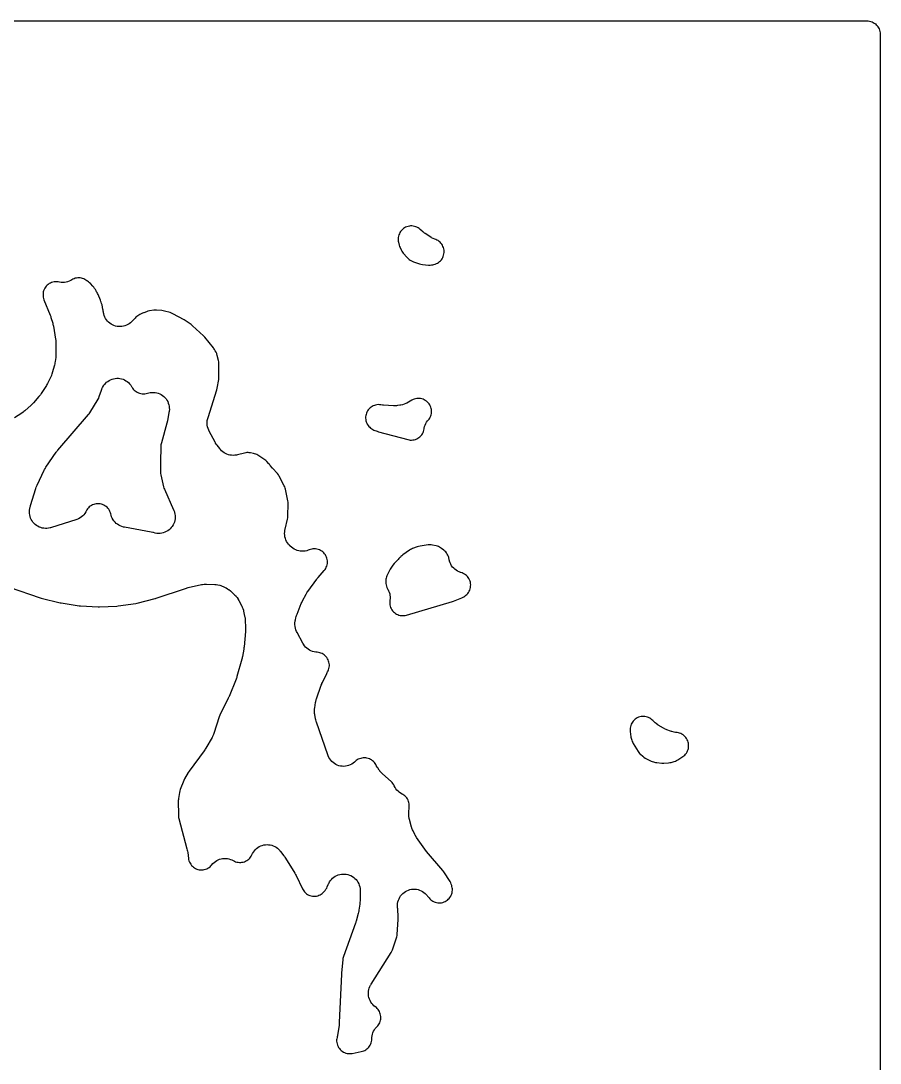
# Model space of a CAD drawing. Header units: millimetres. Extents: x 0 to 300, y 0 to 300.
# Drawn here: x 136.6 to 300.1, y 101.7 to 300.1 of the extents above; entities that cross this region are included whole.
import ezdxf

# ---------------------------------------------------------------- set-up
doc = ezdxf.new("R2010")
doc.units = ezdxf.units.MM
doc.layers.add('CUT', color=7, linetype='CONTINUOUS')

msp = doc.modelspace()

# ---------------------------------------------------------------- linework, layer by layer
at = {"layer": 'CUT'}
for points in [[(2.4114, 300.15), (297.5872, 300.15), (297.8933, 300.135), (298.1357, 300.099), (298.3734, 300.0395), (298.6041, 299.9569), (298.8256, 299.8521), (299.0358, 299.7262), (299.2326, 299.5802), (299.4142, 299.4156), (299.5787, 299.2341), (299.7247, 299.0373), (299.8507, 298.8271), (299.9554, 298.6056), (300.038, 298.3748), (300.0975, 298.1371), (300.1335, 297.8947), (300.1485, 297.5886), (300.1485, 297.0131), (300.1485, 2.4114)], [(134.376, 192.356), (140.2618, 190.3292), (140.4817, 190.2646), (144.0742, 189.3857), (144.2755, 189.3452), (147.6992, 188.8005), (147.9512, 188.7734), (151.3239, 188.5832), (151.5877, 188.5822), (154.8975, 188.7453), (155.135, 188.7684), (158.4843, 189.2565), (158.7353, 189.3063), (162.1832, 190.1761), (162.2198, 190.1856), (162.2265, 190.1874), (162.379, 190.2336), (167.9193, 192.1066), (168.1096, 192.1654), (168.2401, 192.2019), (168.4336, 192.2506), (171.0095, 192.8257), (171.1635, 192.8567), (171.1912, 192.8617), (171.4774, 192.9008), (171.7659, 192.9159), (171.794, 192.9161), (171.9511, 192.9145), (173.5303, 192.8643), (173.7259, 192.853), (173.7607, 192.8501), (174.1172, 192.8012), (174.4668, 192.7154), (174.5002, 192.7053), (174.6862, 192.6439), (174.9254, 192.5579), (175.1034, 192.4887), (175.1349, 192.4756), (175.4791, 192.3106), (175.5091, 192.2943), (175.6745, 192.1989), (175.9612, 192.0235), (176.1307, 191.9134), (176.1605, 191.893), (176.4806, 191.6463), (176.5079, 191.6227), (176.6575, 191.4868), (177.3576, 190.8153), (177.5012, 190.6698), (177.5261, 190.6432), (177.7672, 190.3553), (177.9756, 190.0428), (177.9942, 190.0114), (178.0933, 189.8327), (178.6578, 188.7461), (178.733, 188.5929), (178.7459, 188.5652), (178.8646, 188.2748), (178.9564, 187.9748), (178.964, 187.9453), (179.0027, 187.779), (179.1965, 186.8519), (179.2251, 186.6996), (179.2296, 186.6722), (179.2678, 186.3647), (179.2701, 186.337), (179.2796, 186.1823), (179.3457, 184.5574), (179.348, 184.3238), (179.3445, 184.1652), (179.3322, 183.9319), (179.0834, 180.9744), (179.0651, 180.8033), (179.0499, 180.6874), (179.0237, 180.5174), (178.775, 179.1166), (178.739, 178.9387), (178.7116, 178.8184), (178.667, 178.6424), (177.7426, 175.3352), (177.6804, 175.1345), (177.6344, 174.9995), (177.561, 174.8026), (176.2389, 171.5363), (176.1856, 171.4111), (176.1478, 171.3267), (176.0899, 171.2035), (174.5025, 167.9769), (174.3669, 167.6422), (173.352, 164.502), (173.2848, 164.3117), (173.2719, 164.2781), (173.1073, 163.9097), (173.0909, 163.8777), (172.9939, 163.7007), (171.8077, 161.6664), (171.6983, 161.4901), (171.6206, 161.3725), (171.5016, 161.2026), (168.6129, 157.3114), (168.4536, 157.0686), (167.7617, 155.8668), (167.6023, 155.5357), (166.9244, 153.8149), (166.8362, 153.5477), (166.7785, 153.2724), (166.6003, 152.0934), (166.5786, 151.8978), (166.5723, 151.7012), (166.593, 148.9067), (166.6037, 148.6933), (166.6326, 148.4817), (166.6794, 148.2733), (168.2227, 142.5599), (168.284, 142.2952), (168.3191, 142.1143), (168.3611, 141.8459), (168.4957, 140.719), (168.5368, 140.4766), (168.6016, 140.2393), (168.6893, 140.0096), (168.7992, 139.7897), (168.9302, 139.5815), (169.0809, 139.3873), (169.2501, 139.2088), (169.4359, 139.0478), (169.6367, 138.9058), (169.8504, 138.7843), (170.0751, 138.6843), (170.3085, 138.6068), (170.5483, 138.5527), (170.7924, 138.5224), (171.0382, 138.5162), (171.2834, 138.5342), (171.5257, 138.5762), (171.7627, 138.6418), (171.9921, 138.7304), (172.2116, 138.8411), (172.4193, 138.9728), (172.613, 139.1243), (172.7909, 139.294), (172.9097, 139.4321), (172.9098, 139.4319), (173.1652, 139.7294), (173.3835, 139.9391), (173.621, 140.1268), (173.8754, 140.2908), (174.1444, 140.4296), (174.4256, 140.5419), (174.7162, 140.6267), (175.0136, 140.6831), (175.3151, 140.7106), (175.6178, 140.7091), (175.9189, 140.6784), (176.2158, 140.619), (176.5055, 140.5312), (176.7855, 140.416), (177.132, 140.2327), (177.1331, 140.2348), (177.2546, 140.1706), (177.481, 140.0781), (177.7153, 140.0081), (177.9554, 139.9614), (178.1989, 139.9384), (178.4434, 139.9392), (178.6867, 139.9639), (178.9265, 140.0123), (179.1603, 140.0839), (179.386, 140.178), (179.6015, 140.2937), (179.8046, 140.4299), (179.9935, 140.5853), (180.1662, 140.7584), (180.3213, 140.9476), (180.457, 141.151), (180.5723, 141.3667), (180.7124, 141.6627), (180.8694, 141.9251), (181.0511, 142.171), (181.2558, 142.3981), (181.4816, 142.6042), (181.7263, 142.7874), (181.9877, 142.946), (182.2633, 143.0785), (182.5504, 143.1836), (182.8463, 143.2603), (183.1483, 143.3079), (183.4535, 143.3259), (183.7591, 143.3143), (184.062, 143.273), (184.3595, 143.2025), (184.6488, 143.1034), (184.927, 142.9768), (185.1917, 142.8237), (185.4402, 142.6456), (185.6702, 142.4442), (185.8998, 142.2001), (185.9209, 142.1753), (186.0358, 142.0337), (186.6664, 141.2167), (186.7853, 141.0537), (186.863, 140.941), (186.973, 140.7719), (188.7306, 137.9033), (188.8253, 137.7396), (188.8868, 137.6268), (188.9732, 137.4585), (190.1914, 134.929), (190.3099, 134.7113), (190.4493, 134.5065), (190.6083, 134.3164), (190.7854, 134.1431), (190.9787, 133.9881), (191.1865, 133.853), (191.4066, 133.7391), (191.6369, 133.6476), (191.8751, 133.5793), (192.1189, 133.535), (192.3659, 133.515), (192.6136, 133.5196), (192.8597, 133.5486), (193.1017, 133.6019), (193.3373, 133.6789), (193.5641, 133.7788), (193.7798, 133.9007), (193.9824, 134.0433), (194.17, 134.2053), (194.3405, 134.3851), (194.4924, 134.5809), (194.6738, 134.8401), (194.8155, 135.0679), (194.9321, 135.3096), (195.1057, 135.7254), (195.1812, 135.8943), (195.1954, 135.9241), (195.3568, 136.2235), (195.5302, 136.4808), (195.7281, 136.7197), (195.9485, 136.938), (196.1894, 137.1335), (196.4484, 137.3043), (196.723, 137.4487), (197.0105, 137.5654), (197.308, 137.6532), (197.6128, 137.7112), (197.9218, 137.739), (198.232, 137.7361), (198.5405, 137.7027), (198.8441, 137.6391), (199.14, 137.5458), (199.4253, 137.4239), (199.6972, 137.2744), (199.953, 137.0989), (200.1903, 136.899), (200.4067, 136.6767), (200.6002, 136.4342), (200.7688, 136.1738), (200.9109, 135.898), (201.0252, 135.6096), (201.1105, 135.3113), (201.166, 135.006), (201.1936, 134.6671), (201.1946, 134.634), (201.196, 134.449), (201.1636, 132.6064), (201.1529, 132.3812), (201.141, 132.2285), (201.1167, 132.0043), (200.9609, 130.881), (200.9163, 130.6252), (200.8801, 130.4528), (200.818, 130.2008), (200.4012, 128.7311), (200.3638, 128.6077), (200.337, 128.5242), (200.2955, 128.4021), (198.013, 122.0538), (197.951, 121.8559), (197.9056, 121.6536), (197.8771, 121.4481), (197.625, 118.8351), (197.6226, 118.8097), (197.6222, 118.8052), (197.6153, 118.6979), (197.2172, 109.4457), (197.2018, 109.2303), (197.187, 109.0844), (197.1591, 108.8701), (196.8678, 107.044), (196.84, 106.8904), (196.8344, 106.863), (196.7789, 106.6377), (196.7312, 106.3914), (196.7085, 106.1415), (196.7108, 105.8906), (196.7384, 105.6412), (196.7907, 105.3958), (196.8675, 105.1569), (196.9677, 104.9269), (197.0906, 104.7082), (197.2347, 104.5028), (197.3987, 104.3129), (197.5809, 104.1404), (197.7795, 103.987), (197.9924, 103.8543), (198.2176, 103.7437), (198.4528, 103.6561), (198.6955, 103.5926), (198.9434, 103.5537), (199.1939, 103.5399), (199.4445, 103.5512), (199.6928, 103.5876), (201.3976, 103.9257), (201.6318, 103.9841), (201.8593, 104.0647), (202.078, 104.167), (202.2858, 104.2898), (202.4808, 104.4321), (202.6611, 104.5925), (202.8252, 104.7696), (202.9713, 104.9617), (203.0983, 105.167), (203.2049, 105.3835), (203.2901, 105.6094), (203.3532, 105.8424), (203.3934, 106.0804), (203.4106, 106.3212), (203.4175, 106.6244), (203.454, 106.9278), (203.5199, 107.2262), (203.6144, 107.5168), (203.7366, 107.7969), (203.8855, 108.0638), (204.0596, 108.315), (204.2572, 108.5481), (204.3521, 108.6402), (204.5178, 108.8174), (204.6655, 109.0098), (204.7939, 109.2155), (204.9018, 109.4328), (204.988, 109.6595), (205.0519, 109.8935), (205.0929, 110.1325), (205.1104, 110.3745), (205.1045, 110.6169), (205.0751, 110.8577), (205.0224, 111.0945), (204.9471, 111.325), (204.8498, 111.5472), (204.7314, 111.7589), (204.5931, 111.9581), (204.4361, 112.143), (204.2619, 112.3118), (204.0722, 112.463), (204.0697, 112.4648), (203.814, 112.6707), (203.5959, 112.8844), (203.3995, 113.1183), (203.2267, 113.3701), (203.0791, 113.6374), (202.9582, 113.9179), (202.8651, 114.2087), (202.8006, 114.5072), (202.7653, 114.8106), (202.7597, 115.1159), (202.7837, 115.4204), (202.8371, 115.7211), (202.9194, 116.0151), (203.0298, 116.2999), (203.1806, 116.5987), (203.1967, 116.627), (203.2903, 116.7832), (207.0983, 122.7987), (207.2401, 123.0546), (207.3509, 123.3253), (208.1228, 125.5771), (208.1847, 125.7872), (208.2279, 126.0018), (208.2522, 126.2194), (208.4448, 129.0726), (208.4448, 129.4105), (208.3223, 131.2116), (208.3188, 131.2577), (208.3022, 131.449), (208.2996, 131.4887), (208.2942, 131.83), (208.3201, 132.1403), (208.3765, 132.4466), (208.463, 132.7457), (208.5786, 133.0348), (208.7223, 133.3111), (208.8925, 133.5718), (209.0878, 133.8144), (209.306, 134.0365), (209.5452, 134.236), (209.8029, 134.4108), (210.0766, 134.5592), (210.3637, 134.6799), (210.6613, 134.7715), (210.9665, 134.8333), (211.2763, 134.8646), (211.5877, 134.8651), (211.8976, 134.8348), (212.203, 134.774), (212.5009, 134.6833), (212.7884, 134.5636), (213.0626, 134.416), (213.3209, 134.242), (213.5607, 134.0433), (213.8007, 133.8007), (213.8228, 133.7759), (213.9433, 133.6346), (214.0253, 133.5333), (214.1404, 133.3836), (214.1974, 133.3056), (214.198, 133.306), (214.2933, 133.1749), (214.4545, 132.9933), (214.6324, 132.8282), (214.8256, 132.6812), (215.0321, 132.5536), (215.25, 132.4466), (215.4773, 132.3612), (215.7117, 132.2983), (215.9512, 132.2585), (216.1934, 132.242), (216.436, 132.2491), (216.6769, 132.2797), (216.9136, 132.3336), (217.144, 132.4101), (217.3658, 132.5086), (217.5771, 132.6282), (217.7758, 132.7677), (217.96, 132.9258), (218.128, 133.101), (218.2782, 133.2917), (218.4092, 133.4961), (218.5198, 133.7122), (218.6089, 133.938), (218.6757, 134.1714), (218.7195, 134.4102), (218.7399, 134.6521), (218.7368, 134.8948), (218.7102, 135.1361), (218.6603, 135.3737), (218.607, 135.5778), (218.5292, 135.823), (218.4266, 136.059), (218.3003, 136.2832), (217.1205, 138.1463), (216.906, 138.4364), (213.8094, 142.0468), (213.6922, 142.1905), (213.6151, 142.29), (213.5052, 142.4392), (211.9187, 144.7088), (211.8372, 144.8303), (211.8231, 144.8523), (211.6748, 145.1043), (211.6624, 145.1274), (211.5957, 145.2575), (211.2445, 145.9769), (211.1718, 146.1352), (211.1594, 146.1638), (211.0364, 146.4895), (211.0268, 146.5191), (210.9767, 146.6859), (210.5873, 148.1025), (210.5385, 148.3012), (210.5307, 148.3368), (210.4712, 148.708), (210.4524, 149.0835), (210.4526, 149.12), (210.4591, 149.3245), (210.5334, 150.5802), (210.5357, 150.8309), (210.5128, 151.0806), (210.4651, 151.3267), (210.3929, 151.5668), (210.297, 151.7985), (210.1784, 152.0194), (210.0383, 152.2273), (209.878, 152.4202), (209.6993, 152.596), (209.5038, 152.753), (209.2936, 152.8897), (209.1478, 152.9649), (209.1484, 152.9662), (209.1466, 152.9672), (208.8613, 153.1311), (208.6164, 153.3048), (208.3892, 153.501), (208.1817, 153.718), (207.9959, 153.9538), (207.8334, 154.2063), (207.6825, 154.4987), (207.6811, 154.5018), (207.5628, 154.7292), (207.4218, 154.9432), (207.2596, 155.1416), (207.078, 155.3225), (205.4418, 156.7924), (205.2786, 156.9481), (205.2504, 156.9767), (204.9537, 157.316), (204.9291, 157.3477), (204.7966, 157.5302), (204.5261, 157.927), (204.4295, 158.0761), (204.4129, 158.1032), (204.2416, 158.4143), (204.2407, 158.4161), (204.24, 158.4158), (204.1664, 158.5655), (204.0399, 158.7703), (203.8943, 158.962), (203.731, 159.1388), (203.5514, 159.2991), (203.3572, 159.4413), (203.1503, 159.5642), (202.9324, 159.6667), (202.7058, 159.7477), (202.4724, 159.8066), (202.2344, 159.8427), (201.994, 159.8558), (201.7535, 159.8457), (201.5151, 159.8125), (201.281, 159.7566), (201.0534, 159.6783), (200.8343, 159.5786), (200.6258, 159.4583), (200.4299, 159.3184), (200.2483, 159.1604), (200.0826, 159.0015), (199.8349, 158.8076), (199.5691, 158.6393), (199.2877, 158.4985), (198.9937, 158.3865), (198.69, 158.3044), (198.3796, 158.2531), (198.0656, 158.2331), (197.7512, 158.2445), (197.4396, 158.2873), (197.1337, 158.3611), (196.8368, 158.465), (196.5517, 158.5981), (196.2813, 158.759), (196.0284, 158.9461), (195.7954, 159.1575), (195.5848, 159.3912), (195.3985, 159.6447), (195.2385, 159.9156), (195.0937, 160.2286), (195.0811, 160.2597), (195.0153, 160.4354), (192.8583, 166.6652), (192.8155, 166.7966), (192.8082, 166.8203), (192.7373, 167.0874), (192.7318, 167.1116), (192.7038, 167.2469), (192.5387, 168.1248), (192.5117, 168.2883), (192.5075, 168.3177), (192.4778, 168.6209), (192.4753, 168.8989), (192.4995, 169.2026), (192.5031, 169.2321), (192.5272, 169.396), (192.7002, 170.418), (192.7303, 170.575), (192.7362, 170.603), (192.8163, 170.9125), (192.8246, 170.9399), (192.8744, 171.0918), (193.7812, 173.669), (193.8575, 173.8678), (193.9132, 174.0013), (194.0007, 174.1955), (194.8322, 175.9084), (194.9198, 176.0777), (194.9975, 176.2189), (194.9968, 176.2193), (195.0928, 176.4038), (195.183, 176.6274), (195.2513, 176.8587), (195.2969, 177.0954), (195.3196, 177.3355), (195.319, 177.5766), (195.2952, 177.8166), (195.2483, 178.0531), (195.1789, 178.284), (195.0876, 178.5072), (194.9752, 178.7205), (194.8428, 178.922), (194.6916, 179.1098), (194.523, 179.2822), (194.3385, 179.4375), (194.14, 179.5743), (193.9292, 179.6914), (193.7081, 179.7876), (193.4788, 179.8621), (193.2434, 179.9141), (193.004, 179.9432), (192.7158, 179.9642), (192.4059, 180.0184), (192.1029, 180.1032), (191.8099, 180.2179), (191.5298, 180.3613), (191.2655, 180.5319), (191.0195, 180.7282), (190.7944, 180.948), (190.5924, 181.1892), (190.3984, 181.4744), (190.381, 181.5031), (190.2874, 181.6657), (189.1802, 183.707), (189.0917, 183.881), (189.0767, 183.9124), (188.9393, 184.2439), (188.8461, 184.5576), (188.7861, 184.8793), (188.7598, 185.2056), (188.7675, 185.5328), (188.8133, 185.8886), (188.8195, 185.9229), (188.8594, 186.114), (188.9541, 186.5148), (189.0265, 186.778), (189.0821, 186.9547), (189.1735, 187.2119), (189.9816, 189.2491), (190.0605, 189.4336), (190.1175, 189.5573), (190.2061, 189.7373), (190.8762, 191.0099), (190.9458, 191.1361), (190.9587, 191.1585), (191.1122, 191.4025), (191.1268, 191.4238), (191.2104, 191.5411), (192.9357, 193.8662), (193.0281, 193.9855), (193.0925, 194.0654), (193.1896, 194.1809), (194.3426, 195.4984), (194.4971, 195.6939), (194.6315, 195.9038), (194.7442, 196.126), (194.8343, 196.3583), (194.9008, 196.5985), (194.9431, 196.8441), (194.9607, 197.0927), (194.9535, 197.3418), (194.9215, 197.5889), (194.8651, 197.8316), (194.7847, 198.0675), (194.6813, 198.2943), (194.5559, 198.5096), (194.4096, 198.7113), (194.2439, 198.8975), (194.0606, 199.0663), (193.8614, 199.216), (193.6482, 199.3451), (193.4233, 199.4523), (193.1887, 199.5366), (192.947, 199.5972), (192.7004, 199.6333), (192.4515, 199.6448), (192.2027, 199.6314), (191.9564, 199.5933), (191.7151, 199.5309), (191.4813, 199.4447), (191.2958, 199.3657), (191.0055, 199.274), (190.7076, 199.2108), (190.405, 199.1767), (190.1006, 199.172), (189.7971, 199.1968), (189.4975, 199.2508), (189.2044, 199.3336), (188.9208, 199.4443), (188.6492, 199.5819), (188.3674, 199.7608), (188.3635, 199.7635), (188.1034, 199.9648), (187.8844, 200.166), (187.8653, 200.185), (187.7608, 200.2932), (187.7077, 200.3505), (187.5849, 200.4896), (187.5636, 200.515), (187.3575, 200.7869), (187.195, 201.0522), (187.0594, 201.3324), (186.9523, 201.6245), (186.8745, 201.9258), (186.8268, 202.2334), (186.8099, 202.5441), (186.8237, 202.855), (186.8724, 203.1926), (186.8787, 203.2251), (186.9188, 203.4064), (187.3762, 205.2564), (187.4293, 205.5411), (187.4491, 205.8301), (187.4747, 208.2564), (187.4628, 208.5282), (187.4214, 208.797), (186.9592, 210.9957), (186.9031, 211.2137), (186.8275, 211.4258), (186.7332, 211.6301), (185.7919, 213.4497), (185.6356, 213.7114), (185.4486, 213.9521), (184.5177, 215.0106), (184.0856, 215.531), (183.9041, 215.7272), (183.8319, 215.7903), (183.4163, 216.2628), (183.2471, 216.4373), (183.0617, 216.5945), (182.862, 216.733), (181.7002, 217.4575), (181.507, 217.5664), (181.3049, 217.6577), (181.0956, 217.7308), (180.8805, 217.785), (180.3116, 217.9019), (180.0898, 217.9372), (179.8657, 217.9524), (179.6411, 217.9475), (179.4179, 217.9224), (179.1978, 217.8774), (177.8518, 217.5384), (177.6755, 217.4985), (177.6439, 217.4922), (177.3155, 217.4424), (177.0129, 217.4261), (176.7101, 217.439), (176.41, 217.4809), (176.1154, 217.5516), (175.8288, 217.6502), (175.5532, 217.776), (175.2909, 217.9277), (175.0444, 218.104), (174.816, 218.3032), (174.5879, 218.5445), (174.5668, 218.569), (174.4525, 218.709), (173.9488, 219.3569), (173.8514, 219.488), (173.8345, 219.5118), (173.6574, 219.7859), (173.6426, 219.8111), (173.5632, 219.9537), (172.4582, 222.042), (172.375, 222.2091), (172.3609, 222.2393), (172.2314, 222.5568), (172.1427, 222.8568), (172.0842, 223.1642), (172.0565, 223.4758), (172.06, 223.7887), (172.0945, 224.0996), (172.166, 224.435), (172.1746, 224.4672), (172.227, 224.6463), (173.9084, 229.903), (173.9918, 230.245), (174.2693, 231.8747), (174.2969, 232.0951), (174.3047, 232.3172), (174.2806, 234.9612), (174.2628, 235.2369), (174.2147, 235.5089), (173.9883, 236.4751), (173.9007, 236.767), (173.8821, 236.8178), (173.7639, 237.0886), (173.6147, 237.3436), (173.548, 237.4434), (173.5284, 237.4762), (173.4599, 237.5961), (173.3572, 237.7607), (173.2421, 237.9169), (171.6523, 239.9068), (171.5203, 240.059), (171.3764, 240.2001), (169.2529, 242.1215), (169.0051, 242.3186), (167.906, 243.0848), (167.6728, 243.229), (165.5397, 244.3916), (165.2848, 244.5124), (165.018, 244.6037), (163.9332, 244.9077), (163.6885, 244.9632), (163.4395, 244.9939), (162.4212, 245.0678), (162.1565, 245.073), (161.8927, 245.0501), (161.0633, 244.9337), (160.7775, 244.8764), (160.5003, 244.7863), (159.9917, 244.5874), (159.9773, 244.5829), (159.7523, 244.5007), (159.5361, 244.3973), (159.5176, 244.3862), (159.511, 244.3832), (159.2748, 244.2422), (158.6727, 243.8365), (158.5079, 243.7153), (158.3535, 243.581), (158.2106, 243.4346), (157.8571, 243.0413), (157.7331, 242.9099), (157.7104, 242.887), (157.4658, 242.6626), (157.2239, 242.4803), (156.9656, 242.3221), (156.6934, 242.1895), (156.4096, 242.0837), (156.1169, 242.0057), (155.8181, 241.9562), (155.516, 241.9356), (155.2132, 241.9443), (154.9127, 241.982), (154.6172, 242.0484), (154.3295, 242.1429), (154.0522, 242.2647), (153.7879, 242.4126), (153.5391, 242.5853), (153.308, 242.781), (153.0968, 242.9981), (152.9075, 243.2345), (152.7418, 243.488), (152.6012, 243.7563), (152.4871, 244.0369), (152.3922, 244.355), (152.3845, 244.3863), (152.3455, 244.5627), (152.3078, 244.7549), (152.3027, 244.7961), (152.2439, 245.1084), (152.2207, 245.1991), (152.0519, 246.0601), (151.9861, 246.3209), (151.8925, 246.5732), (151.8181, 246.745), (151.7497, 246.9532), (151.3033, 248.0562), (151.2213, 248.2376), (151.1252, 248.4118), (151.018, 248.5892), (150.9222, 248.7844), (150.7986, 248.9856), (150.695, 249.1233), (150.6311, 249.229), (150.4893, 249.4387), (150.3271, 249.6329), (149.8761, 250.1206), (149.6917, 250.3004), (149.4897, 250.4603), (149.2724, 250.5985), (149.1992, 250.64), (149.1882, 250.649), (148.9984, 250.791), (148.7959, 250.9143), (148.5826, 251.0179), (148.3606, 251.1008), (148.1316, 251.1623), (147.8979, 251.2019), (147.6614, 251.2191), (147.4244, 251.2139), (147.189, 251.1862), (146.9572, 251.1363), (146.7312, 251.0648), (146.513, 250.9721), (146.3045, 250.8592), (146.0921, 250.7307), (145.8062, 250.5934), (145.5113, 250.4864), (145.2073, 250.4093), (144.897, 250.3629), (144.5837, 250.3477), (144.2705, 250.3637), (143.9603, 250.4109), (143.9422, 250.4155), (143.6968, 250.4654), (143.4477, 250.4905), (143.1974, 250.4906), (142.9482, 250.4656), (142.7029, 250.4158), (142.4637, 250.3418), (142.2332, 250.2441), (142.0135, 250.124), (141.807, 249.9824), (141.6157, 249.8209), (141.4415, 249.6411), (141.2861, 249.4447), (141.1512, 249.2338), (141.0381, 249.0105), (140.9478, 248.7769), (140.8814, 248.5356), (140.8394, 248.2887), (140.8224, 248.0389), (140.8304, 247.7887), (140.8634, 247.5405), (140.921, 247.2969), (141.0028, 247.0602), (142.1788, 244.1384), (142.2416, 243.971), (142.2815, 243.8563), (142.3362, 243.6861), (142.663, 242.5801), (142.7183, 242.3711), (142.7517, 242.2282), (142.7948, 242.0164), (143.2184, 239.5772), (143.2426, 239.4178), (143.2463, 239.3892), (143.274, 239.068), (143.2752, 239.0392), (143.2787, 238.878), (143.2787, 236.7291), (143.2706, 236.4829), (143.2596, 236.316), (143.2353, 236.0709), (143.1351, 235.3125), (143.0916, 235.0537), (143.056, 234.8792), (142.9945, 234.6241), (142.5876, 233.1619), (142.5422, 233.0112), (142.5335, 232.9844), (142.424, 232.6894), (142.4131, 232.6634), (142.3492, 232.5196), (141.6957, 231.1293), (141.578, 230.8996), (141.4927, 230.7465), (141.3594, 230.5254), (140.4884, 229.1876), (140.3325, 228.9661), (140.2214, 228.8197), (140.05, 228.61), (139.0066, 227.4242), (138.8425, 227.2493), (138.7273, 227.1342), (138.5524, 226.9701), (137.3729, 225.933), (137.1644, 225.7625), (137.0189, 225.6521), (136.7988, 225.497), (135.3715, 224.5668)]]:
    msp.add_lwpolyline(points, dxfattribs=at)
for points in [[(210.0629, 260.9489), (209.8338, 260.8518), (209.6155, 260.7323), (209.4101, 260.5917), (209.2198, 260.4315), (209.0463, 260.2531), (208.8914, 260.0583), (208.7567, 259.8491), (208.6434, 259.6275), (208.5527, 259.3958), (208.4855, 259.1562), (208.4424, 258.9111), (208.4239, 258.6629), (208.423, 258.6234), (208.4264, 258.4179), (208.4467, 258.2133), (208.4837, 258.0111), (208.6063, 257.4685), (208.6768, 257.218), (208.7729, 256.9762), (208.972, 256.5428), (209.0855, 256.3245), (209.22, 256.1184), (209.3741, 255.9266), (210.13, 255.0749), (210.3049, 254.8966), (210.4967, 254.7367), (210.7036, 254.5967), (210.8545, 254.5052), (211.09, 254.3791), (211.3376, 254.2789), (212.4457, 253.8978), (212.7351, 253.8173), (213.032, 253.7722), (214.2162, 253.6643), (214.4823, 253.6544), (214.7481, 253.6727), (215.0103, 253.7193), (215.229, 253.7703), (215.4636, 253.8371), (215.6905, 253.9265), (215.9076, 254.0376), (216.1129, 254.1694), (216.3043, 254.3205), (216.4801, 254.4895), (216.6386, 254.6748), (216.7783, 254.8748), (216.8979, 255.0873), (216.9961, 255.3105), (217.0722, 255.5423), (217.1253, 255.7803), (217.1549, 256.0224), (217.1609, 256.2662), (217.143, 256.5094), (217.1015, 256.7498), (217.0368, 256.9849), (216.9496, 257.2126), (216.8405, 257.4308), (216.7107, 257.6372), (216.5614, 257.8301), (216.394, 258.0075), (216.2101, 258.1677), (216.0115, 258.3092), (215.8001, 258.4308), (215.5778, 258.5311), (215.4085, 258.5884), (215.4085, 258.5886), (215.4065, 258.5892), (215.0915, 258.7135), (214.7903, 258.8682), (214.7617, 258.8846), (214.6045, 258.9806), (213.5606, 259.6533), (213.4272, 259.7433), (213.4037, 259.7599), (213.1493, 259.9567), (213.1272, 259.9753), (213.0066, 260.0817), (212.6164, 260.4409), (212.4252, 260.6001), (212.2191, 260.7395), (212.0001, 260.8578), (211.7705, 260.9536), (211.5324, 261.0262), (211.2884, 261.0748), (211.0407, 261.0988), (210.7918, 261.0981), (210.5443, 261.0727), (210.3005, 261.0228)], [(139.7136, 211.7649), (141.0404, 214.5884), (141.1092, 214.7273), (141.1221, 214.7519), (141.2765, 215.0204), (141.2913, 215.0439), (141.3767, 215.1732), (143.3405, 218.0154), (143.4579, 218.1761), (143.5406, 218.2831), (143.6664, 218.4374), (149.4803, 225.1908), (149.6064, 225.3499), (149.7192, 225.5188), (151.2981, 228.1039), (151.4315, 228.3529), (151.5359, 228.6153), (151.9549, 229.8704), (152.0168, 230.0417), (152.0286, 230.072), (152.1649, 230.3778), (152.3157, 230.6434), (152.4916, 230.8931), (152.6909, 231.1246), (152.9117, 231.3356), (153.152, 231.5242), (153.4094, 231.6887), (153.6815, 231.8273), (153.9658, 231.939), (154.2596, 232.0225), (154.5601, 232.0771), (154.8645, 232.1023), (155.1699, 232.0979), (155.4734, 232.0639), (155.7722, 232.0006), (156.0635, 231.9086), (156.3444, 231.7887), (156.6124, 231.6422), (156.8649, 231.4704), (157.0996, 231.2749), (157.3142, 231.0575), (157.5067, 230.8204), (157.6753, 230.5657), (157.7273, 230.4676), (157.8537, 230.2552), (158.0006, 230.0563), (158.1663, 229.8729), (158.3493, 229.7068), (158.5478, 229.5596), (158.76, 229.4326), (158.9836, 229.3273), (159.2165, 229.2445), (159.4564, 229.1852), (159.7011, 229.1498), (159.948, 229.1388), (160.1948, 229.1522), (160.4391, 229.1899), (160.6785, 229.2515), (160.9373, 229.332), (161.239, 229.3943), (161.5454, 229.4267), (161.8535, 229.429), (162.1604, 229.4012), (162.4631, 229.3434), (162.7586, 229.2563), (163.0442, 229.1407), (163.3172, 228.9977), (163.5748, 228.8287), (163.8146, 228.6353), (164.0344, 228.4193), (164.232, 228.1829), (164.4055, 227.9283), (164.5532, 227.6579), (164.6738, 227.3743), (164.766, 227.0803), (164.8291, 226.7787), (164.8623, 226.4724), (164.8654, 226.1643), (164.8357, 225.8279), (164.8312, 225.7953), (164.8016, 225.614), (164.4978, 224), (164.4637, 223.8385), (164.4381, 223.7293), (164.397, 223.5694), (163.3505, 219.8477), (163.3011, 219.6377), (163.27, 219.4242), (163.2574, 219.2088), (163.2471, 218.5281), (163.1566, 216.7263), (163.1637, 216.3743), (163.2073, 215.8948), (163.1833, 214.3109), (163.197, 214.0095), (163.2468, 213.7119), (163.7697, 211.4422), (163.8366, 211.2058), (163.9263, 210.9771), (165.6785, 207.0852), (165.7497, 206.9161), (165.7617, 206.8856), (165.8694, 206.5659), (165.9388, 206.2661), (165.9784, 205.9609), (165.9881, 205.6533), (165.9677, 205.3462), (165.9173, 205.0426), (165.8375, 204.7454), (165.7291, 204.4574), (165.593, 204.1813), (165.4305, 203.9199), (165.2433, 203.6757), (165.0332, 203.4509), (164.802, 203.2477), (164.5521, 203.0681), (164.2859, 202.9137), (164.0058, 202.7862), (163.7146, 202.6866), (163.4151, 202.6159), (163.1101, 202.5749), (162.8025, 202.5639), (162.4954, 202.583), (162.1915, 202.632), (161.8654, 202.718), (161.7966, 202.7398), (161.7469, 202.7557), (161.429, 202.8348), (156.3425, 203.7514), (156.1632, 203.7883), (156.1313, 203.7956), (155.8076, 203.8873), (155.5219, 203.9993), (155.2484, 204.1386), (154.9898, 204.304), (154.7485, 204.4937), (154.5269, 204.7061), (154.3271, 204.939), (154.1509, 205.1904), (154.0001, 205.4577), (153.876, 205.7384), (153.7799, 206.0299), (153.7238, 206.2797), (153.658, 206.5173), (153.5691, 206.7473), (153.4579, 206.9675), (153.3256, 207.1756), (153.1735, 207.3697), (153.0029, 207.5478), (152.8157, 207.7083), (152.6135, 207.8495), (152.3984, 207.9701), (152.1725, 208.069), (151.9379, 208.1451), (151.697, 208.1977), (151.452, 208.2264), (151.2055, 208.2307), (150.9597, 208.2108), (150.717, 208.1667), (150.4799, 208.099), (150.2506, 208.0082), (150.0314, 207.8952), (149.8244, 207.7613), (149.6316, 207.6075), (149.4548, 207.4355), (149.2959, 207.247), (149.1563, 207.0437), (149.0374, 206.8276), (148.9575, 206.6638), (148.7893, 206.3926), (148.5944, 206.1398), (148.3749, 205.9081), (148.1331, 205.6998), (147.8714, 205.5171), (147.5925, 205.3619), (147.2711, 205.2236), (147.2392, 205.2118), (147.0591, 205.1501), (142.4119, 203.6884), (142.2378, 203.6382), (142.2065, 203.63), (141.8807, 203.5612), (141.5788, 203.5274), (141.275, 203.5229), (140.9722, 203.5478), (140.6732, 203.6017), (140.3808, 203.6842), (140.0978, 203.7946), (139.8267, 203.9318), (139.5701, 204.0944), (139.3304, 204.2811), (139.1098, 204.49), (138.9105, 204.7193), (138.7341, 204.9667), (138.5825, 205.2299), (138.457, 205.5066), (138.3587, 205.7941), (138.2887, 206.0897), (138.2475, 206.3907), (138.2356, 206.6943), (138.253, 206.9976), (138.2995, 207.2978), (138.3821, 207.6205), (138.3962, 207.6662), (138.4354, 207.7858), (138.4473, 207.8217), (138.4618, 207.8673), (139.459, 211.1065), (139.5454, 211.3556), (139.6099, 211.5225)], [(202.7283, 226.1014), (202.5904, 225.9007), (202.4727, 225.6876), (202.3762, 225.464), (202.302, 225.2322), (202.2507, 224.9942), (202.2227, 224.7523), (202.2184, 224.5089), (202.2379, 224.2662), (202.2808, 224.0265), (202.3469, 223.7922), (202.4354, 223.5654), (202.5456, 223.3482), (202.6763, 223.1429), (202.8264, 222.9512), (202.9945, 222.775), (203.1789, 222.616), (203.3779, 222.4757), (203.5896, 222.3555), (203.812, 222.2564), (204.4127, 222.023), (204.6625, 221.9408), (210.2365, 220.4266), (210.48, 220.3734), (210.7276, 220.3446), (210.9769, 220.3407), (211.2253, 220.3615), (211.4704, 220.4071), (211.7097, 220.4768), (211.9409, 220.5699), (212.1617, 220.6857), (212.3698, 220.8228), (212.5633, 220.9801), (212.7401, 221.1557), (212.8986, 221.3482), (213.0371, 221.5554), (213.1543, 221.7754), (213.249, 222.006), (213.3202, 222.2449), (213.3673, 222.4897), (213.3844, 222.6103), (213.4565, 222.908), (213.5573, 223.1973), (213.6857, 223.4754), (213.8406, 223.7397), (214.0205, 223.9877), (214.1361, 224.1183), (214.2875, 224.3068), (214.42, 224.5091), (214.5323, 224.7232), (214.6234, 224.9471), (214.6925, 225.1788), (214.7388, 225.4161), (214.762, 225.6568), (214.7618, 225.8986), (214.7383, 226.1392), (214.6917, 226.3765), (214.6223, 226.6081), (214.531, 226.8319), (214.4184, 227.0459), (214.2856, 227.248), (214.134, 227.4363), (213.9649, 227.6091), (213.7799, 227.7647), (213.5807, 227.9018), (213.3692, 228.0189), (213.1474, 228.1151), (212.9173, 228.1894), (212.6811, 228.2412), (212.441, 228.2699), (212.1993, 228.2752), (211.9582, 228.2572), (211.72, 228.216), (211.4868, 228.1519), (211.261, 228.0657), (211.0445, 227.958), (210.0362, 227.394), (209.8766, 227.3098), (209.8477, 227.2954), (209.544, 227.1621), (209.2566, 227.0676), (208.933, 226.9948), (208.9012, 226.9893), (208.7228, 226.9625), (208.2776, 226.9066), (208.1087, 226.8892), (208.0785, 226.8868), (207.7393, 226.8752), (207.7089, 226.8755), (207.5393, 226.8812), (205.6535, 226.9871), (205.4748, 227.0015), (205.4429, 227.0048), (205.0952, 227.058), (204.853, 227.083), (204.6095, 227.0844), (204.3671, 227.0621), (204.1279, 227.0163), (203.8944, 226.9474), (203.6687, 226.8562), (203.4529, 226.7434), (203.2491, 226.6102), (203.0592, 226.4578), (202.8851, 226.2877)], [(206.8115, 189.2018), (206.8455, 188.9581), (206.9032, 188.7188), (206.9842, 188.4865), (207.0877, 188.2632), (207.2126, 188.0511), (207.3578, 187.8524), (207.5217, 187.6689), (207.703, 187.5024), (207.8997, 187.3545), (208.11, 187.2267), (208.3319, 187.1202), (208.5632, 187.036), (208.8016, 186.975), (209.0449, 186.9377), (209.2906, 186.9245), (209.5365, 186.9356), (209.78, 186.9707), (210.019, 187.0296), (218.7347, 189.6406), (218.9285, 189.7074), (220.5334, 190.3356), (220.811, 190.4644), (220.9087, 190.5172), (221.1219, 190.6465), (221.3211, 190.7965), (221.5044, 190.9656), (221.6699, 191.1521), (221.8161, 191.3541), (221.9414, 191.5697), (222.0446, 191.7967), (222.1246, 192.0329), (222.1808, 192.2759), (222.2124, 192.5232), (222.2193, 192.7725), (222.2012, 193.0212), (222.1585, 193.2669), (222.0916, 193.5071), (222.001, 193.7395), (221.8877, 193.9616), (221.7529, 194.1714), (221.5978, 194.3667), (221.4241, 194.5456), (221.2334, 194.7063), (221.0276, 194.8471), (220.8088, 194.9668), (220.5792, 195.0641), (220.3411, 195.138), (220.2989, 195.1489), (220.0071, 195.2553), (219.7273, 195.3901), (219.4621, 195.5517), (219.2141, 195.7388), (218.9859, 195.9494), (218.7795, 196.1815), (218.597, 196.4328), (218.4402, 196.7009), (218.3106, 196.9831), (218.1997, 197.305), (218.1905, 197.3368), (218.1433, 197.5159), (218.0338, 197.9779), (217.9665, 198.2107), (217.877, 198.4359), (217.7661, 198.6514), (217.6348, 198.8551), (217.4845, 199.0452), (217.3164, 199.2198), (217.1323, 199.3774), (216.6845, 199.7242), (216.5001, 199.8542), (216.3048, 199.967), (216.1, 200.0618), (215.8876, 200.1377), (215.6692, 200.1941), (214.9579, 200.3441), (214.6765, 200.3868), (214.392, 200.3973), (214.1081, 200.3754), (212.5869, 200.1703), (212.303, 200.1152), (212.0274, 200.0276), (211.1227, 199.6813), (210.9307, 199.5985), (210.7463, 199.5), (210.5708, 199.3863), (209.2957, 198.4828), (209.1048, 198.3331), (208.9293, 198.1656), (208.8416, 198.0733), (208.752, 198.004), (208.5691, 197.8302), (208.4046, 197.6388), (208.2996, 197.5034), (207.6478, 196.8179), (207.4279, 196.5521), (207.0014, 195.9574), (206.8703, 195.7546), (206.7594, 195.5401), (206.2794, 194.4902), (206.198, 194.2896), (206.1342, 194.0827), (206.0886, 193.8711), (206.0615, 193.6563), (206.0526, 193.5491), (206.0447, 193.2888), (206.064, 193.0291), (206.1101, 192.7729), (206.1827, 192.5228), (206.2808, 192.2816), (206.4035, 192.0519), (206.4398, 191.9919), (206.4558, 191.9637), (206.6068, 191.6669), (206.7177, 191.384), (206.8008, 191.0917), (206.8553, 190.7927), (206.8807, 190.4899), (206.8768, 190.1861), (206.8404, 189.855), (206.8401, 189.853), (206.8413, 189.8528), (206.8161, 189.6934), (206.8017, 189.4477)], [(254.3952, 167.6495), (254.1596, 167.572), (253.9328, 167.4715), (253.7171, 167.3491), (253.5146, 167.2058), (253.3273, 167.0432), (253.1571, 166.8629), (253.0055, 166.6665), (252.8741, 166.4562), (252.7643, 166.2338), (252.677, 166.0016), (252.6131, 165.7619), (252.5733, 165.5171), (252.558, 165.2696), (252.5673, 165.0217), (252.6354, 164.2413), (252.6689, 163.9968), (252.7264, 163.7569), (252.8931, 163.1868), (252.9645, 162.9774), (253.0543, 162.775), (253.1615, 162.5814), (254.0849, 161.0759), (254.2177, 160.8808), (254.3682, 160.6991), (254.5352, 160.5324), (254.9675, 160.1398), (255.1854, 159.9631), (255.4217, 159.812), (256.0419, 159.4628), (256.2841, 159.3432), (256.5378, 159.2504), (257.1792, 159.0543), (257.4168, 158.9943), (257.6591, 158.9578), (258.5812, 158.8648), (258.7819, 158.8527), (258.983, 158.8567), (259.8599, 158.9098), (260.1208, 158.9394), (260.3771, 158.9962), (260.9352, 159.1509), (261.18, 159.2327), (261.4151, 159.3392), (261.638, 159.4694), (262.5706, 160.081), (262.7676, 160.2244), (262.9497, 160.3863), (263.1151, 160.5651), (263.2624, 160.7591), (263.3901, 160.9666), (263.497, 161.1855), (263.582, 161.4138), (263.6445, 161.6493), (263.6837, 161.8897), (263.6993, 162.1328), (263.6913, 162.3763), (263.6595, 162.6178), (263.6044, 162.8551), (263.5265, 163.0859), (263.4264, 163.3081), (263.3052, 163.5194), (263.1641, 163.7179), (263.0042, 163.9018), (262.8273, 164.0692), (262.6348, 164.2186), (262.4288, 164.3486), (262.2111, 164.4579), (261.9837, 164.5455), (261.749, 164.6105), (261.509, 164.6524), (261.1945, 164.6916), (260.9753, 164.7256), (260.9365, 164.7328), (260.5061, 164.8392), (260.4684, 164.8509), (260.2586, 164.923), (259.5735, 165.1815), (259.4216, 165.2425), (259.3947, 165.2541), (259.0998, 165.3958), (259.074, 165.4096), (258.9314, 165.49), (257.9036, 166.0996), (257.7168, 166.218), (257.6842, 166.24), (257.3332, 166.5087), (257.3034, 166.5344), (257.1403, 166.6839), (257.0787, 166.7438), (256.9419, 166.8839), (256.8917, 166.9381), (256.7143, 167.1114), (256.5206, 167.2664), (256.3125, 167.4013), (256.092, 167.515), (255.8614, 167.6063), (255.6229, 167.6743), (255.3788, 167.7183), (255.1315, 167.7379), (254.8836, 167.7329), (254.6373, 167.7033)]]:
    msp.add_lwpolyline(points, close=True, dxfattribs=at)

doc.saveas('drawing.dxf')
